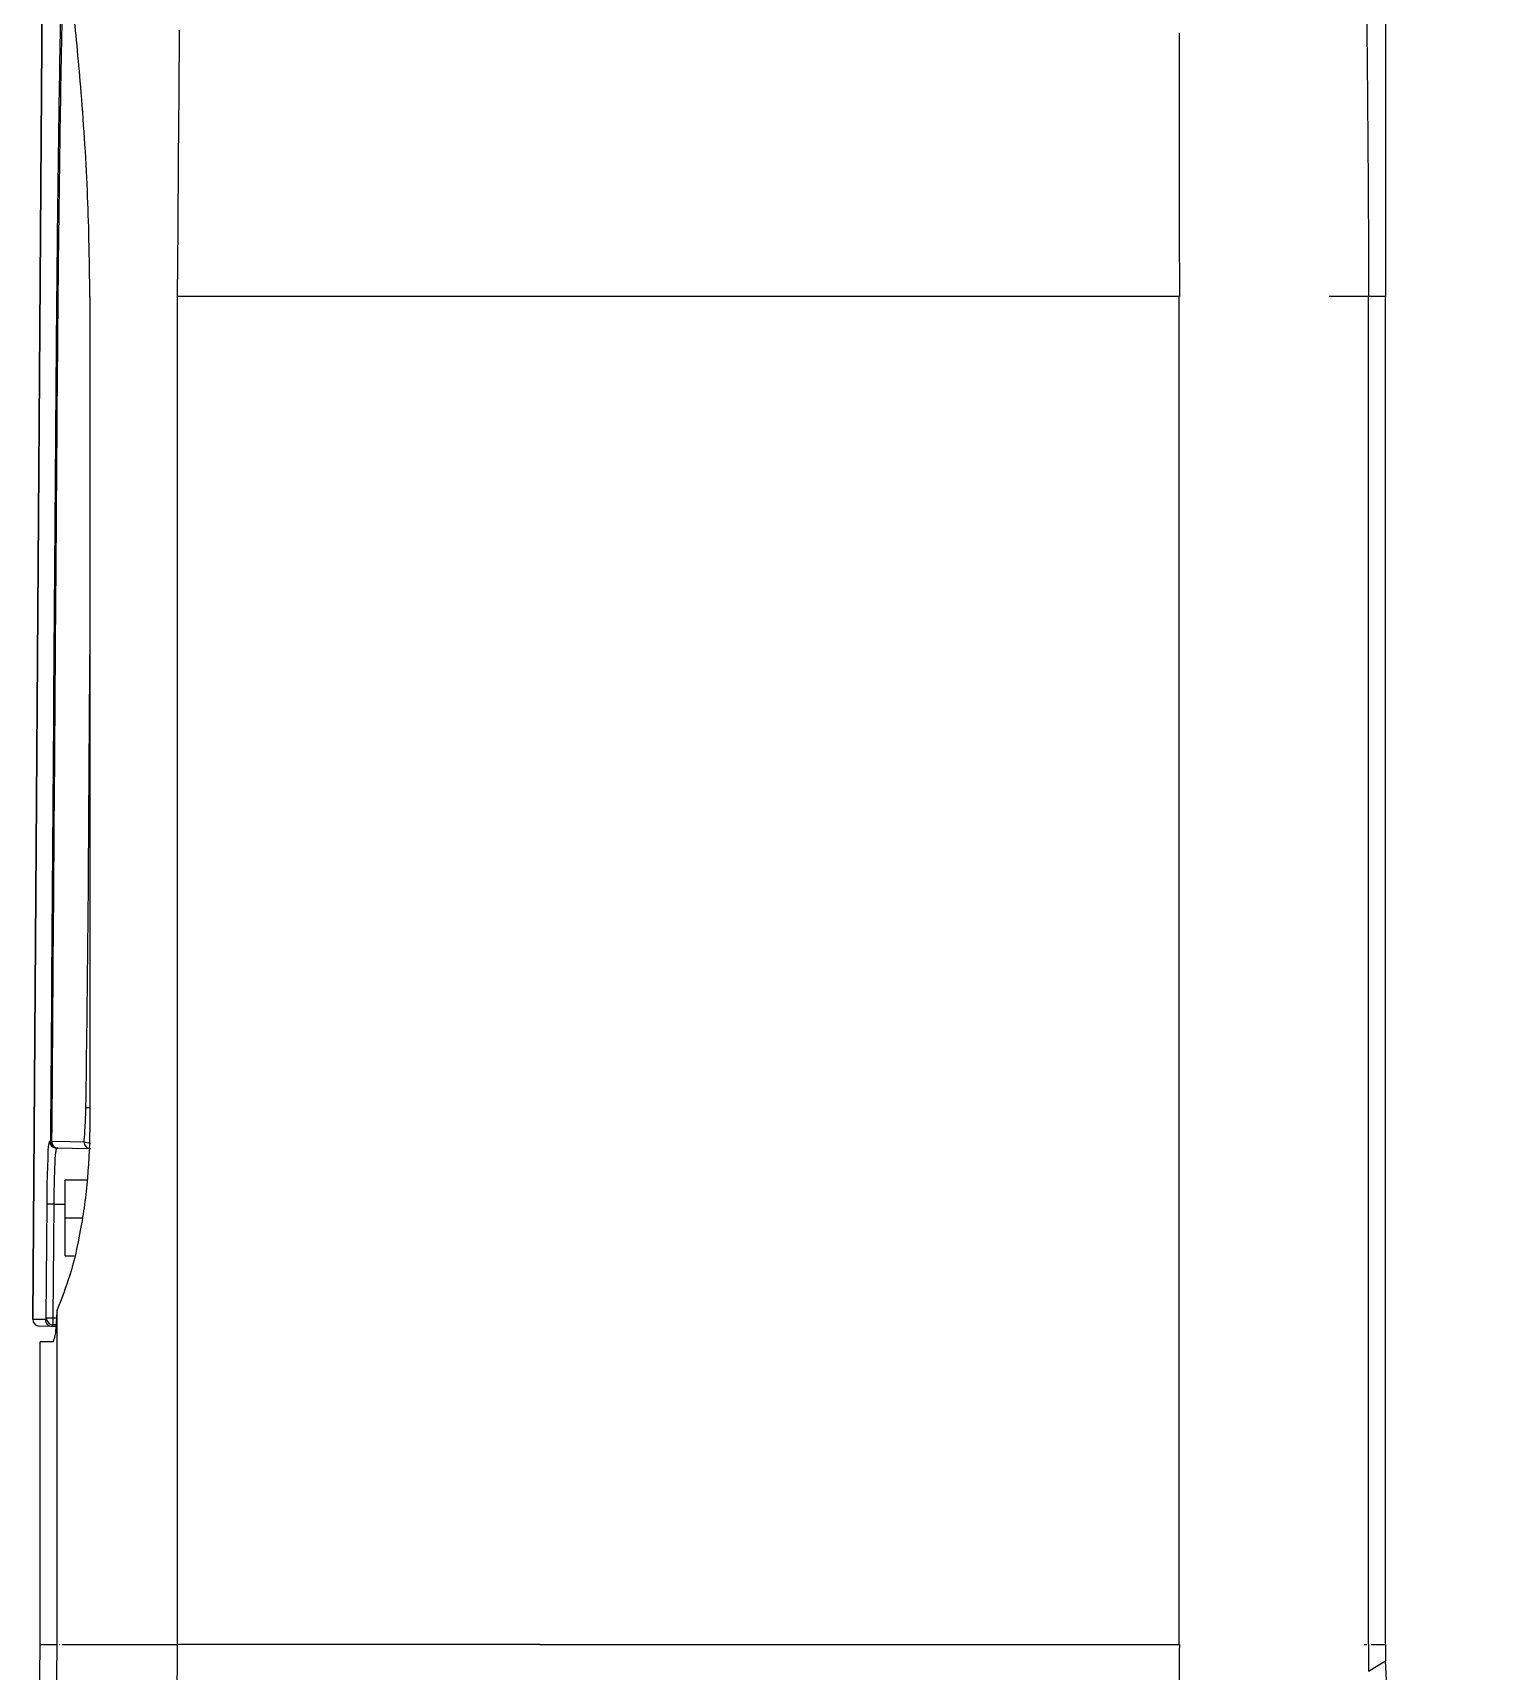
# Model space of a CAD drawing. Header units: millimetres. Extents: x -356 to 237, y 0 to 365.
# Drawn here: x 102.538 to 106.693, y 57.524 to 62.214 of the extents above; entities that cross this region are included whole.
import ezdxf

# ---------------------------------------------------------------- set-up
doc = ezdxf.new("R2010")
doc.units = ezdxf.units.MM

msp = doc.modelspace()

# ---------------------------------------------------------------- linework, layer by layer
at = {"color": 7, "linetype": 'Continuous', "lineweight": 25}
for p, q in [((102.578, 64.1523), (102.5378, 58.5311)), ((102.5378, 58.5311), (102.578, 64.1523)), ((106.4103, 63.0728), (106.4103, 61.4587)), ((102.7015, 61.4587), (102.7015, 59.0965)), ((103.9896, 61.4587), (102.9524, 61.4587)), ((102.9524, 57.6004), (102.9524, 61.4587)), ((105.82, 61.4587), (103.9896, 61.4587)), ((105.8199, 57.6004), (105.8199, 61.4587)), ((106.2971, 61.4587), (106.2489, 61.4587)), ((106.3219, 61.4587), (106.2971, 61.4587)), ((106.3543, 61.4587), (106.3219, 61.4587)), ((106.3618, 61.4587), (106.3543, 61.4587)), ((106.4103, 61.4587), (106.3618, 61.4587)), ((106.3618, 57.6004), (106.3618, 61.4585)), ((106.4103, 57.6004), (106.4103, 61.4587)), ((102.5861, 59.0407), (102.5893, 59.0407)), ((102.5861, 59.0406), (102.5861, 59.0407)), ((102.5893, 59.0405), (102.5861, 59.0406)), ((102.5893, 59.0407), (102.5918, 59.0407)), ((102.5893, 59.0405), (102.5893, 59.0407)), ((102.6086, 59.0208), (102.6055, 59.0209)), ((102.6935, 58.9291), (102.6308, 58.9291)), ((102.6308, 58.8209), (102.6308, 58.9291)), ((102.5762, 58.5353), (102.5786, 58.8611)), ((102.5979, 58.8609), (102.5956, 58.5351)), ((102.5979, 58.8609), (102.6308, 58.8609)), ((102.6308, 58.7126), (102.6308, 58.8209)), ((102.6788, 58.8209), (102.6308, 58.8209)), ((102.6308, 58.7126), (102.6567, 58.7126)), ((102.6072, 57.6004), (102.6072, 58.5579)), ((102.5378, 58.5311), (102.5735, 58.5305)), ((102.5378, 58.531), (102.5378, 58.5311)), ((102.5378, 58.5311), (102.5378, 58.5311)), ((102.5735, 58.5304), (102.5378, 58.531)), ((102.5929, 58.5107), (102.5571, 58.5113)), ((102.5735, 58.5304), (102.5735, 58.5305)), ((102.5956, 58.5156), (102.5929, 58.5107)), ((102.6038, 58.5105), (102.5929, 58.5107)), ((102.5956, 58.5351), (102.6057, 58.535)), ((102.6043, 58.5155), (102.5956, 58.5156)), ((102.5587, 57.6004), (102.5587, 58.4665)), ((102.5958, 58.4665), (102.5587, 58.4665)), ((102.5379, 54.6885), (102.5587, 57.6004)), ((102.5587, 57.6004), (102.6072, 57.6004)), ((102.6143, 57.6004), (102.615, 57.6004)), ((103.9896, 57.6004), (102.9524, 57.6004)), ((103.9896, 57.6004), (105.82, 57.6004)), ((106.3493, 57.6004), (106.3562, 57.6004)), ((106.3562, 57.6004), (106.3564, 57.6004)), ((106.3617, 57.6004), (106.3619, 57.5441)), ((106.3687, 57.6004), (106.4103, 57.6004)), ((106.4103, 57.6004), (106.4103, 57.5537)), ((106.3619, 57.5236), (106.4103, 57.5537)), ((106.3619, 57.5441), (106.3619, 57.5236))]:
    msp.add_line(p, q, dxfattribs=at)
at = {"color": 7, "linetype": 'Continuous', "lineweight": 25, "flags": 128}
for points in [[(102.9524, 61.4587), (102.9538, 61.6552), (102.9552, 61.8514), (102.9566, 62.041), (102.9578, 62.2211)], [(105.8198, 62.214), (105.8198, 62.0356), (105.8198, 61.8475), (105.8199, 61.6539), (105.82, 61.4587)], [(102.7015, 59.1366), (102.6995, 59.1367), (102.697, 59.1367), (102.6948, 59.1368), (102.6928, 59.1368), (102.6912, 59.1368), (102.6899, 59.1369)], [(102.5918, 59.0406), (102.6438, 59.0399), (102.6849, 59.0393)], [(102.7029, 59.0192), (102.6507, 59.0201), (102.6099, 59.0208)], [(102.5979, 58.8609), (102.5942, 58.8609), (102.5906, 58.861), (102.5873, 58.861), (102.5844, 58.861), (102.582, 58.861), (102.5802, 58.861), (102.5791, 58.8611), (102.5786, 58.8611)], [(102.5378, 58.5311), (102.5378, 58.5311), (102.5378, 58.5311), (102.5378, 58.5311), (102.5378, 58.5311), (102.5378, 58.5311), (102.5378, 58.5311), (102.5378, 58.5311)], [(102.5871, 54.8431), (102.5877, 54.9228), (102.5895, 55.1774), (102.5911, 55.3933), (102.5923, 55.5705), (102.5931, 55.6779), (102.5937, 55.7636), (102.5939, 55.7918), (102.5941, 55.8165), (102.5942, 55.8377), (102.5944, 55.8554), (102.5945, 55.8696), (102.5965, 56.1508), (102.5985, 56.432), (102.6005, 56.7132), (102.6025, 56.994), (102.6049, 57.3302), (102.6072, 57.6004)], [(102.622, 57.6004), (102.6893, 57.6004), (102.7765, 57.6004), (102.8569, 57.6004), (102.9524, 57.6004)], [(102.9522, 57.5754), (102.9523, 57.5879), (102.9524, 57.6004)], [(102.9377, 55.5935), (102.9448, 56.5594), (102.9522, 57.5754)]]:
    msp.add_lwpolyline(points, dxfattribs=at)
at = {"color": 7, "linetype": 'Continuous', "lineweight": 25}
for centre, radius, start, end in [((102.6058, 59.0406), 0.0197, 179.9807, 268.9832), ((102.609, 59.0405), 0.0197, 179.9807, 268.9828), ((102.6109, 59.0399), 0.0191, 177.6869, 267.0807), ((102.7039, 59.0383), 0.0191, 176.9451, 267.0025), ((102.7054, 59.0961), 0.0605, 250.1034, 267.6182), ((102.5575, 58.531), 0.0197, 179.5867, 269.004), ((102.5575, 58.531), 0.0197, 179.9805, 268.9838), ((102.5932, 58.5304), 0.0197, 179.9805, 268.9838), ((102.9124, 103.4499), 44.9159, 269.57114, 269.5958), ((102.5959, 58.5353), 0.0197, 180.0804, 268.9205), ((102.9667, 58.5254), 0.3712, 178.493, 181.507)]:
    msp.add_arc(centre, radius, start, end, dxfattribs=at)
for points, knots in [([(106.3416, 62.9042), (106.3431, 62.856), (106.3464, 62.7543), (106.3503, 62.5954), (106.3537, 62.4232), (106.3561, 62.2631), (106.3578, 62.1166), (106.359, 61.9856), (106.36, 61.852), (106.3608, 61.722), (106.3614, 61.5915), (106.3616, 61.505), (106.3617, 61.4585)], [0, 0, 0, 0, 0.1001611, 0.2109941, 0.3298734, 0.4574628, 0.5431701, 0.6338233, 0.729423, 0.8204056, 0.9035746, 1, 1, 1, 1]), ([(102.5893, 59.0407), (102.594, 59.7022), (102.5996, 60.4934), (102.6063, 61.4139), (102.6106, 61.8004), (102.6159, 62.1801), (102.621, 62.4307), (102.6235, 62.5537)], [0, 0, 0, 0, 0.564857, 0.675676, 0.78601, 0.894914, 1, 1, 1, 1]), ([(102.6271, 62.5296), (102.6244, 62.4064), (102.6187, 62.1545), (102.613, 61.772), (102.6087, 61.3814), (102.6059, 60.9877), (102.6003, 60.2072), (102.5956, 59.5581), (102.5918, 59.0406)], [0, 0, 0, 0, 0.105958, 0.216626, 0.328917, 0.441844, 0.555103, 1, 1, 1, 1]), ([(102.7015, 61.4587), (102.7008, 61.5132), (102.6994, 61.6143), (102.6945, 61.7657), (102.6865, 61.9117), (102.6762, 62.0504), (102.6648, 62.1761), (102.6538, 62.2868), (102.6409, 62.4076), (102.6319, 62.4909), (102.6265, 62.5403)], [0, 0, 0, 0, 0.150762, 0.279606, 0.418989, 0.555054, 0.664064, 0.7682, 0.862536, 1, 1, 1, 1]), ([(102.6899, 59.1369), (102.6921, 59.2987), (102.6965, 59.6223), (102.6988, 60.0546), (102.7007, 60.3252), (102.7015, 60.4338)], [0, 0, 0, 0, 0.3742588, 0.7486854, 1, 1, 1, 1]), ([(102.6849, 59.0393), (102.6862, 59.0574), (102.6887, 59.0899), (102.6895, 59.1225), (102.6899, 59.1369)], [0, 0, 0, 0, 0.558335, 1, 1, 1, 1]), ([(102.7015, 59.0965), (102.7002, 59.0426), (102.6976, 58.9383), (102.6768, 58.7914), (102.6492, 58.6644), (102.6201, 58.5907), (102.6072, 58.5579)], [0, 0, 0, 0, 0.293484, 0.568451, 0.808085, 1, 1, 1, 1]), ([(102.5786, 58.8611), (102.5787, 58.8858), (102.5791, 58.9322), (102.5819, 58.9887), (102.5822, 59.0242), (102.5854, 59.0375), (102.5861, 59.0407)], [0, 0, 0, 0, 0.411582, 0.772728, 0.945199, 1, 1, 1, 1]), ([(102.6055, 59.0209), (102.6045, 59.0169), (102.6011, 59.0015), (102.601, 58.9769), (102.5995, 58.9473), (102.5985, 58.9095), (102.5981, 58.8805), (102.5979, 58.8609)], [0, 0, 0, 0, 0.0776, 0.294025, 0.45635, 0.634248, 1, 1, 1, 1]), ([(102.6072, 58.5579), (102.6062, 58.5435), (102.6044, 58.5191), (102.6029, 58.4881), (102.5978, 58.4725), (102.5958, 58.4665)], [0, 0, 0, 0, 0.469668, 0.796944, 1, 1, 1, 1]), ([(102.5735, 58.5305), (102.5741, 58.531), (102.5756, 58.5322), (102.576, 58.5341), (102.5762, 58.5353)], [0, 0, 0, 0, 0.377388, 1, 1, 1, 1]), ([(105.82, 57.6004), (105.8194, 57.5465), (105.8183, 57.4393), (105.8261, 57.2787), (105.8597, 57.1363), (105.8986, 57.0534), (105.9149, 57.0186)], [0, 0, 0, 0, 0.271163, 0.539647, 0.807213, 1, 1, 1, 1]), ([(106.6928, 56.8359), (106.6776, 56.8516), (106.6289, 56.9019), (106.5626, 57.0005), (106.495, 57.1289), (106.447, 57.2654), (106.4161, 57.4079), (106.4123, 57.5045), (106.4103, 57.5537)], [0, 0, 0, 0, 0.082748, 0.265704, 0.448536, 0.633142, 0.813438, 1, 1, 1, 1])]:
    msp.add_open_spline(points, degree=3, knots=knots, dxfattribs=at)

doc.saveas('drawing.dxf')
